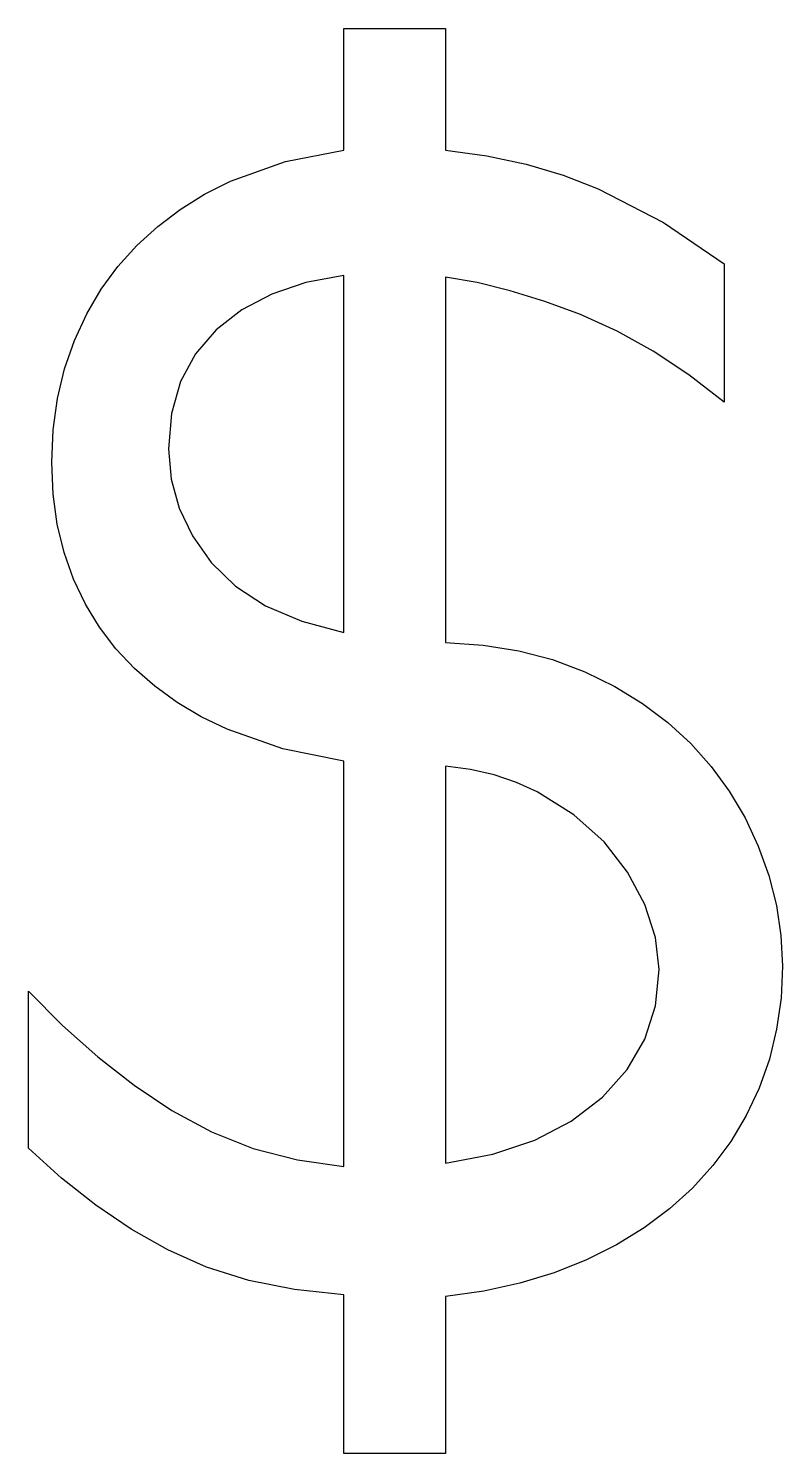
# Model space of a CAD drawing. Extents: x 0.6 to 6.9, y -1 to 10.9.
import ezdxf

# ---------------------------------------------------------------- set-up
doc = ezdxf.new("R2010")
doc.units = 0
doc.layers.get('0').update_dxf_attribs({"linetype": 'CONTINUOUS'})

msp = doc.modelspace()

# ---------------------------------------------------------------- linework, layer by layer
at = {"color": 0}
for p, q in [((3.25, 9.84722), (3.25, 10.8611)), ((3.25, 10.8611), (4.09722, 10.8611)), ((4.09722, 10.8611), (4.09722, 9.84722)), ((2.76383, 9.75521), (3.25, 9.84722)), ((4.09722, 9.84722), (4.44228, 9.80126)), ((2.30556, 9.59028), (2.76383, 9.75521)), ((4.44228, 9.80126), (4.7691, 9.73269)), ((4.7691, 9.73269), (5.07769, 9.64154)), ((5.07769, 9.64154), (5.36806, 9.52778)), ((2.09028, 9.48133), (2.30556, 9.59028)), ((5.36806, 9.52778), (5.91146, 9.24653)), ((1.88889, 9.3559), (2.09028, 9.48133)), ((1.70139, 9.21397), (1.88889, 9.3559)), ((1.52778, 9.05556), (1.70139, 9.21397)), ((5.91146, 9.24653), (6.41667, 8.90278)), ((1.37022, 8.88108), (1.52778, 9.05556)), ((6.41667, 8.90278), (6.41667, 7.75)), ((1.2309, 8.69097), (1.37022, 8.88108)), ((3.25, 8.80556), (2.9336, 8.74615)), ((3.25, 5.83333), (3.25, 8.80556)), ((4.36025, 8.74615), (4.09722, 8.79167)), ((4.09722, 8.79167), (4.09722, 5.75)), ((1.10981, 8.48525), (1.2309, 8.69097)), ((2.9336, 8.74615), (2.65104, 8.6511)), ((4.63542, 8.67888), (4.36025, 8.74615)), ((4.92275, 8.5899), (4.63542, 8.67888)), ((2.65104, 8.6511), (2.40235, 8.52046)), ((5.22222, 8.47917), (4.92275, 8.5899)), ((1.00694, 8.26389), (1.10981, 8.48525)), ((2.40235, 8.52046), (2.1875, 8.35417)), ((5.52599, 8.34244), (5.22222, 8.47917)), ((2.1875, 8.35417), (2.01432, 8.15408)), ((5.82633, 8.17535), (5.52599, 8.34244)), ((0.924914, 8.02869), (1.00694, 8.26389)), ((2.01432, 8.15408), (1.89063, 7.92188)), ((6.12321, 7.97786), (5.82633, 8.17535)), ((0.866319, 7.78131), (0.924914, 8.02869)), ((6.41667, 7.75), (6.12321, 7.97786)), ((1.89063, 7.92188), (1.8164, 7.65756)), ((0.831164, 7.52175), (0.866319, 7.78131)), ((1.8164, 7.65756), (1.79167, 7.36111)), ((0.819444, 7.25), (0.831164, 7.52175)), ((1.79167, 7.36111), (1.81381, 7.10938)), ((0.830675, 6.98617), (0.819444, 7.25)), ((1.81381, 7.10938), (1.88021, 6.86806)), ((0.864529, 6.73617), (0.830675, 6.98617)), ((1.88021, 6.86806), (1.99089, 6.63715)), ((0.920953, 6.50006), (0.864529, 6.73617)), ((1.99089, 6.63715), (2.14583, 6.41667)), ((1, 6.27778), (0.920953, 6.50006)), ((2.14583, 6.41667), (2.34765, 6.21875)), ((1.09939, 6.06988), (1, 6.27778)), ((2.34765, 6.21875), (2.59896, 6.05556)), ((1.21701, 5.87674), (1.09939, 6.06988)), ((2.59896, 6.05556), (2.89974, 5.92708)), ((1.35281, 5.69835), (1.21701, 5.87674)), ((2.89974, 5.92708), (3.25, 5.83333)), ((1.50694, 5.53472), (1.35281, 5.69835)), ((4.09722, 5.75), (4.40929, 5.7296)), ((4.40929, 5.7296), (4.7066, 5.68229)), ((4.7066, 5.68229), (4.98915, 5.60807)), ((4.98915, 5.60807), (5.25694, 5.50694)), ((1.67751, 5.38585), (1.50694, 5.53472)), ((5.25694, 5.50694), (5.50738, 5.38374)), ((1.86285, 5.25174), (1.67751, 5.38585)), ((5.50738, 5.38374), (5.73785, 5.24311)), ((2.06293, 5.13238), (1.86285, 5.25174)), ((5.73785, 5.24311), (5.94835, 5.08513)), ((2.27778, 5.02778), (2.06293, 5.13238)), ((2.743, 4.86464), (2.27778, 5.02778)), ((5.94835, 5.08513), (6.13889, 4.90972)), ((3.25, 4.76389), (2.743, 4.86464)), ((6.13889, 4.90972), (6.3094, 4.71832)), ((3.25, 1.38889), (3.25, 4.76389)), ((4.30642, 4.69314), (4.09722, 4.72222)), ((4.09722, 4.72222), (4.09722, 1.41667)), ((4.50347, 4.64757), (4.30642, 4.69314)), ((4.68836, 4.5855), (4.50347, 4.64757)), ((6.3094, 4.71832), (6.46001, 4.51215)), ((4.86111, 4.50694), (4.68836, 4.5855)), ((6.46001, 4.51215), (6.59065, 4.29124)), ((5.16661, 4.31603), (4.86111, 4.50694)), ((5.41667, 4.09028), (5.16661, 4.31603)), ((6.59065, 4.29124), (6.70139, 4.05556)), ((5.61279, 3.83854), (5.41667, 4.09028)), ((6.70139, 4.05556), (6.7895, 3.81082)), ((5.75694, 3.56944), (5.61279, 3.83854)), ((6.7895, 3.81082), (6.85243, 3.56256)), ((5.84549, 3.29519), (5.75694, 3.56944)), ((6.85243, 3.56256), (6.89019, 3.31082)), ((5.875, 3.02778), (5.84549, 3.29519)), ((6.89019, 3.31082), (6.90278, 3.05556)), ((5.84549, 2.727), (5.875, 3.02778)), ((6.90278, 3.05556), (6.89057, 2.78911)), ((0.625, 1.54167), (0.625, 2.84722)), ((0.625, 2.84722), (0.907986, 2.56119)), ((6.89057, 2.78911), (6.85411, 2.53131)), ((5.75694, 2.44965), (5.84549, 2.727)), ((0.907986, 2.56119), (1.20139, 2.30035)), ((6.85411, 2.53131), (6.79335, 2.28217)), ((5.60938, 2.19575), (5.75694, 2.44965)), ((1.20139, 2.30035), (1.50515, 2.06467)), ((6.79335, 2.28217), (6.70833, 2.04167)), ((5.40278, 1.96528), (5.60938, 2.19575)), ((1.50515, 2.06467), (1.81944, 1.85417)), ((6.70833, 2.04167), (6.60069, 1.8125)), ((5.14404, 1.76693), (5.40278, 1.96528)), ((1.81944, 1.85417), (2.14844, 1.67665)), ((6.60069, 1.8125), (6.47222, 1.59722)), ((2.14844, 1.67665), (2.49653, 1.53993)), ((4.84022, 1.60938), (5.14404, 1.76693)), ((4.49126, 1.49263), (4.84022, 1.60938)), ((6.47222, 1.59722), (6.32286, 1.39583)), ((0.900553, 1.29085), (0.625, 1.54167)), ((2.49653, 1.53993), (2.86372, 1.44401)), ((2.86372, 1.44401), (3.25, 1.38889)), ((4.09722, 1.41667), (4.49126, 1.49263)), ((6.32286, 1.39583), (6.15278, 1.20833)), ((1.18571, 1.06597), (0.900553, 1.29085)), ((6.15278, 1.20833), (5.96224, 1.03564)), ((1.48042, 0.867188), (1.18571, 1.06597)), ((5.96224, 1.03564), (5.75174, 0.878472)), ((1.78472, 0.694444), (1.48042, 0.867188)), ((5.75174, 0.878472), (5.52126, 0.736979)), ((5.52126, 0.736979), (5.27083, 0.611111)), ((2.10807, 0.551269), (1.78472, 0.694444)), ((5.27083, 0.611111), (5.00211, 0.503526)), ((2.46007, 0.441026), (2.10807, 0.551269)), ((5.00211, 0.503526), (4.71696, 0.416667)), ((2.84065, 0.363769), (2.46007, 0.441026)), ((3.25, 0.319444), (2.84065, 0.363769)), ((4.71696, 0.416667), (4.41531, 0.350694)), ((3.25, -1), (3.25, 0.319444)), ((4.41531, 0.350694), (4.09722, 0.305556)), ((4.09722, 0.305556), (4.09722, -1)), ((4.09722, -1), (3.25, -1))]:
    msp.add_line(p, q, dxfattribs=at)

doc.saveas('drawing.dxf')
